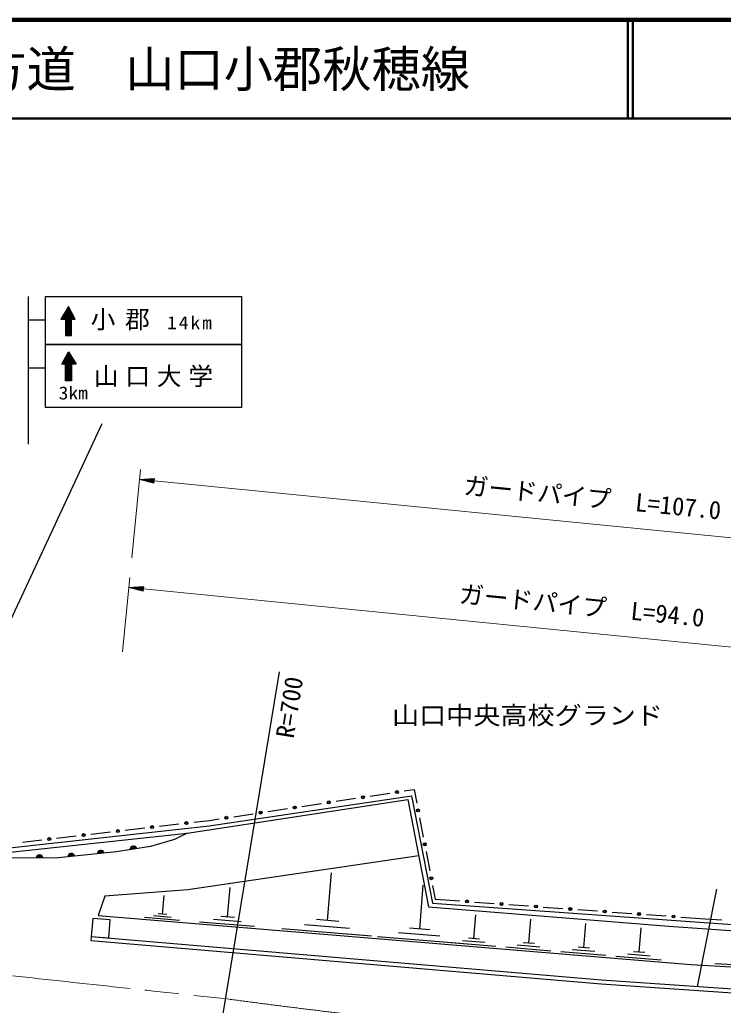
# Model space of a CAD drawing. Units: millimetres, scale not verified. Extents: x 40000 to 680000, y 20000 to 380000.
# Drawn here: x 236040 to 307436, y 280074 to 380000 of the extents above; entities that cross this region are included whole.
import ezdxf
from ezdxf.enums import TextEntityAlignment as Align

# ---------------------------------------------------------------- set-up
doc = ezdxf.new("R2010")
doc.units = ezdxf.units.MM
doc.header["$LTSCALE"] = 1000
doc.linetypes.add('CHAIN', pattern=[18.5, 12, -1.5, 3.5, -1.5])
for name, color, linetype, lineweight in [('M-BGD', 7, 'Continuous', 25), ('M-BMK', 2, 'CHAIN', 13), ('M-BMK-SRVR', 3, 'Continuous', 25), ('M-STR-HTXT', 7, 'Continuous', 13), ('M-STR-STRC', 7, 'Continuous', 25), ('M-STR-STRD', 7, 'Continuous', 25), ('M-TTL', 2, 'Continuous', 140), ('M-TTL-LINE', 7, 'Continuous', 50)]:
    doc.layers.add(name, color=color, linetype=linetype, lineweight=lineweight)
doc.layers.add('M-TTL-TXT', color=7, linetype='Continuous')
doc.styles.add('ＭＳ ゴシック', font='')
doc.styles.get('ＭＳ ゴシック').set_extended_font_data('MS Gothic')

msp = doc.modelspace()

# ---------------------------------------------------------------- linework, layer by layer
at = {"layer": 'M-BGD'}
for p, q in [((275067, 301803), (276060, 301952)), ((276060, 301952), (276328, 300566)), ((268145, 300759), (270123, 301057)), ((271606, 301281), (273584, 301579)), ((261224, 299716), (263201, 300014)), ((264685, 300237), (266662, 300536)), ((253694, 298635), (255287, 298821)), ((255287, 298821), (256280, 298970)), ((257763, 299194), (259740, 299492)), ((276613, 299093), (276993, 297130)), ((246741, 297824), (248727, 298056)), ((250217, 298230), (252204, 298461)), ((236311, 296609), (238298, 296840)), ((239788, 297014), (241774, 297245)), ((243264, 297419), (245251, 297651)), ((277278, 295657), (277657, 293693)), ((267280, 288665), (267680, 293519)), ((257143, 289029), (257389, 292012)), ((276628, 287795), (276996, 292254)), ((277942, 292221), (278210, 290834)), ((250533, 289301), (250689, 291197)), ((278210, 290834), (280691, 290654)), ((282187, 290545), (284182, 290399)), ((285678, 290290), (287672, 290145)), ((289168, 290036), (291163, 289891)), ((252272, 288680), (248716, 288973)), ((251402, 288991), (249624, 289137)), ((250977, 289264), (250088, 289338)), ((257842, 288972), (256444, 289087)), ((282135, 286830), (282335, 289258)), ((287702, 286374), (287903, 288811)), ((292659, 289782), (294654, 289637)), ((296150, 289528), (298145, 289383)), ((299641, 289274), (301635, 289129)), ((303131, 289020), (305612, 288839)), ((305612, 288839), (307277, 288741)), ((259878, 288054), (254286, 288514)), ((258510, 288541), (255715, 288772)), ((271731, 287077), (262629, 287827)), ((269505, 287871), (264955, 288246)), ((268418, 288571), (266142, 288759)), ((277673, 287709), (275583, 287881)), ((293287, 285916), (293489, 288363)), ((298890, 285457), (299092, 287913)), ((280716, 286336), (272356, 287025)), ((278672, 287066), (274492, 287410)), ((282704, 286783), (281566, 286877)), ((284362, 286036), (279809, 286411)), ((283248, 286433), (280972, 286621)), ((289937, 285576), (285367, 285953)), ((288820, 285975), (286535, 286163)), ((288274, 286327), (287131, 286421)), ((293860, 285869), (292714, 285963)), ((295531, 285115), (290943, 285493)), ((294409, 285516), (292115, 285705)), ((301142, 284653), (296536, 285032)), ((300016, 285055), (297713, 285245)), ((299465, 285409), (298314, 285504)), ((311143, 284010), (306560, 284269))]:
    msp.add_line(p, q, dxfattribs=at)
for points in [[(206268, 301292), (206589, 301951), (218893, 297327), (233436, 295862), (255281, 298258), (275806, 301323), (277933, 290414), (317410, 287609), (337118, 287093), (339275, 288977), (341024, 291225), (342159, 293643), (343680, 299467), (344316, 303373), (344293, 324386)], [(206801, 301084), (206972, 301428), (218809, 296978), (233771, 295457), (253024, 297510), (275427, 300927), (277533, 290045), (301920, 288087), (317299, 287023), (337317, 286542)], [(253024, 297510), (251739, 296867), (249300, 296180), (245864, 295648), (239656, 295005), (233449, 295027), (229724, 291413)], [(276533, 295210), (253106, 291778), (244682, 291135), (243994, 289162), (304135, 284206), (313546, 283673), (326615, 283301)]]:
    msp.add_lwpolyline(points, dxfattribs=at)
msp.add_lwpolyline([(243305, 287054), (245072, 286903), (245227, 288723), (243460, 288873)], close=True, dxfattribs=at)
for centre, radius in [((274326, 301691), 150), ((274326, 301691), 120), ((274326, 301691), 100), ((267404, 300647), 150), ((270865, 301169), 150), ((270865, 301169), 120), ((270865, 301169), 100), ((263943, 300126), 150), ((263943, 300126), 120), ((263943, 300126), 100), ((267404, 300647), 120), ((267404, 300647), 100), ((276470, 299830), 150), ((276470, 299830), 120), ((276470, 299830), 100), ((257021, 299082), 150), ((257021, 299082), 120), ((257021, 299082), 100), ((260482, 299604), 150), ((260482, 299604), 120), ((260482, 299604), 100), ((245996, 297738), 150), ((245996, 297738), 120), ((245996, 297738), 100), ((249472, 298143), 150), ((249472, 298143), 120), ((249472, 298143), 100), ((252949, 298548), 150), ((252949, 298548), 120), ((252949, 298548), 100), ((239043, 296927), 150), ((239043, 296927), 120), ((239043, 296927), 100), ((242519, 297332), 150), ((242519, 297332), 120), ((242519, 297332), 100), ((277135, 296393), 150), ((277135, 296393), 120), ((277135, 296393), 100), ((277800, 292957), 150), ((277800, 292957), 120), ((277800, 292957), 100), ((281439, 290599), 150), ((281439, 290599), 120), ((281439, 290599), 100), ((284930, 290345), 150), ((284930, 290345), 120), ((284930, 290345), 100), ((288420, 290091), 150), ((288420, 290091), 120), ((288420, 290091), 100), ((291911, 289837), 150), ((291911, 289837), 120), ((291911, 289837), 100), ((295402, 289582), 150), ((295402, 289582), 120), ((295402, 289582), 100), ((298893, 289328), 150), ((298893, 289328), 120), ((298893, 289328), 100), ((302383, 289074), 150), ((302383, 289074), 120), ((302383, 289074), 100)]:
    msp.add_circle(centre, radius, dxfattribs=at)
for centre, radius, start, end in [((247590, 295860), 354, 17.59912, 180.0043), ((247590, 295860), 283, 19.82316, 177.78026), ((247590, 295860), 212, 23.56948, 174.03393), ((247590, 295860), 142, 31.28121, 166.3222), ((247590, 295860), 100, 41.59888, 156.00454), ((238052, 294956), 354, 8.59278, 170.99796), ((238052, 294956), 283, 10.81682, 168.77392), ((238052, 294956), 212, 14.56315, 165.0276), ((238052, 294956), 142, 22.27488, 157.31587), ((238052, 294956), 100, 32.59254, 146.9982), ((241273, 295118), 354, 14.71053, 177.11571), ((241273, 295118), 283, 16.93457, 174.89167), ((241273, 295118), 212, 20.6809, 171.14535), ((241273, 295118), 142, 28.39263, 163.43362), ((241273, 295118), 100, 38.71029, 153.11595), ((244258, 295427), 354, 14.71053, 177.11571), ((244258, 295427), 283, 16.93457, 174.89167), ((244258, 295427), 212, 20.6809, 171.14535), ((244258, 295427), 142, 28.39263, 163.43362), ((244258, 295427), 100, 38.71029, 153.11595)]:
    msp.add_arc(centre, radius, start, end, dxfattribs=at)
at = {"layer": 'M-BMK'}
for centre, radius, start, end in [((1659378, 13416773), 13210689, 263.81165, 263.90678), ((350540, 974062), 699612, 262.32558, 268.55452)]:
    msp.add_arc(centre, radius, start, end, dxfattribs=at)
at = {"layer": 'M-BMK-SRVR'}
msp.add_line((251405, 247360), (262392, 313885), dxfattribs=at)
at = {"layer": 'M-STR-HTXT'}
for p, q in [((247404, 325433), (248290, 334389)), ((248192, 333394), (249709, 333495)), ((248192, 333394), (249660, 332998)), ((248192, 333394), (249684, 333247)), ((249679, 333197), (248485, 333315)), ((249689, 333296), (248495, 333414)), ((248779, 333236), (249675, 333147)), ((248799, 333435), (249694, 333346)), ((249670, 333097), (249073, 333156)), ((249699, 333396), (249102, 333455)), ((249366, 333077), (249665, 333048)), ((249406, 333475), (249704, 333446)), ((249660, 332998), (249709, 333495)), ((249684, 333247), (319577, 326334)), ((246462, 315906), (247207, 323443)), ((247109, 322448), (248626, 322549)), ((247109, 322448), (248577, 322051)), ((247109, 322448), (248602, 322300)), ((248597, 322250), (247403, 322368)), ((248607, 322350), (247412, 322468)), ((247696, 322289), (248592, 322201)), ((247716, 322488), (248612, 322400)), ((248587, 322151), (247990, 322210)), ((248617, 322449), (248019, 322508)), ((248284, 322131), (248582, 322101)), ((248323, 322529), (248621, 322499)), ((248577, 322051), (248626, 322549)), ((248602, 322300), (337036, 313554))]:
    msp.add_line(p, q, dxfattribs=at)
at = {"layer": 'M-STR-STRC'}
for p, q in [((236923, 336953), (236923, 351925)), ((241072, 350748), (240619, 350292)), ((241022, 350840), (240822, 350639)), ((241222, 350474), (240909, 350786)), ((241052, 350784), (240961, 350875)), ((241172, 350565), (240245, 349633)), ((240509, 349633), (240333, 349807)), ((241222, 350474), (240386, 349633)), ((240651, 349632), (240386, 349896)), ((241122, 350657), (240415, 349946)), ((241310, 349117), (240438, 349985)), ((241310, 349259), (240490, 350074)), ((241272, 350382), (240526, 349633)), ((241309, 349400), (240543, 350163)), ((241309, 349541), (240595, 350252)), ((241359, 349633), (240647, 350341)), ((241323, 350291), (240667, 349632)), ((241373, 350199), (240694, 349518)), ((241423, 350108), (240694, 349376)), ((241473, 350017), (240694, 349234)), ((241523, 349925), (240694, 349092)), ((241501, 349633), (240700, 350430)), ((241643, 349633), (240752, 350519)), ((241561, 349854), (240804, 350608)), ((241392, 350164), (240857, 350697)), ((241573, 349834), (241373, 349633)), ((236923, 349555), (238651, 349555)), ((240366, 349633), (240281, 349718)), ((241310, 348976), (240694, 349589)), ((241309, 349568), (240694, 348951)), ((241311, 348834), (240694, 349448)), ((241309, 349427), (240694, 348809)), ((241311, 348693), (240694, 349307)), ((241310, 349286), (240694, 348667)), ((241311, 348551), (240694, 349166)), ((241310, 349144), (240694, 348525)), ((241312, 348410), (240694, 349025)), ((241310, 349003), (240694, 348384)), ((241312, 348269), (240694, 348884)), ((241311, 348861), (240694, 348242)), ((241623, 349742), (241514, 349633)), ((241673, 349651), (241655, 349632)), ((241312, 348127), (240694, 348743)), ((241311, 348720), (240694, 348100)), ((241313, 347986), (240694, 348602)), ((241184, 347973), (240694, 348460)), ((241042, 347973), (240694, 348319)), ((240901, 347972), (240694, 348178)), ((240759, 347972), (240694, 348037)), ((241311, 348578), (240708, 347972)), ((241312, 348437), (240849, 347972)), ((241312, 348296), (240990, 347973)), ((241312, 348154), (241132, 347973)), ((241313, 348013), (241273, 347973)), ((240343, 345060), (241234, 345946)), ((240425, 345282), (241182, 346035)), ((240485, 345060), (241286, 345857)), ((240594, 345592), (241129, 346124)), ((240627, 345060), (241339, 345768)), ((240713, 345810), (241460, 345060)), ((240764, 345902), (241077, 346213)), ((240764, 345901), (241600, 345060)), ((240814, 345993), (241741, 345061)), ((240864, 346084), (241571, 345373)), ((240914, 346175), (241367, 345720)), ((240934, 346212), (241025, 346302)), ((240964, 346267), (241164, 346066)), ((240313, 345078), (240331, 345060)), ((240363, 345169), (240472, 345060)), ((240413, 345261), (240613, 345060)), ((240463, 345352), (241292, 344520)), ((240513, 345444), (241292, 344661)), ((240563, 345535), (241292, 344803)), ((240613, 345627), (241292, 344945)), ((240663, 345718), (241319, 345059)), ((240675, 344262), (241292, 344875)), ((240676, 344686), (241496, 345501)), ((240676, 344544), (241548, 345412)), ((240676, 344403), (241292, 345017)), ((240677, 344969), (241391, 345679)), ((240677, 344827), (241443, 345590)), ((240677, 344996), (241292, 344378)), ((240677, 344854), (241292, 344236)), ((241335, 345059), (241600, 345323)), ((241477, 345060), (241653, 345234)), ((241620, 345060), (241705, 345145)), ((236923, 344695), (238651, 344695)), ((240673, 343413), (241292, 344029)), ((240674, 343837), (241292, 344452)), ((240674, 343696), (241292, 344311)), ((240674, 343554), (241292, 344170)), ((240674, 343864), (241137, 343400)), ((240675, 344120), (241292, 344734)), ((240675, 343979), (241292, 344593)), ((240675, 344289), (241292, 343669)), ((240675, 344147), (241292, 343527)), ((240675, 344006), (241278, 343400)), ((240676, 344713), (241292, 344094)), ((240676, 344571), (241292, 343953)), ((240676, 344430), (241292, 343811)), ((240802, 343400), (241292, 343888)), ((240673, 343440), (240713, 343400)), ((240674, 343743), (241292, 343743)), ((240674, 343723), (240996, 343400)), ((240674, 343582), (240854, 343400)), ((240944, 343400), (241292, 343747)), ((241085, 343400), (241292, 343606)), ((241227, 343400), (241292, 343465)), ((221608, 290119), (244399, 339067)), ((304822, 281987), (306769, 291834))]:
    msp.add_line(p, q, dxfattribs=at)
for points in [[(258553, 351925), (258553, 347065), (238651, 347065), (238651, 351925)], [(241309, 349633), (241683, 349632), (240983, 350912), (240231, 349633), (240694, 349632), (240694, 347972), (241313, 347973)], [(258553, 347065), (258553, 340688), (238651, 340688), (238651, 347065)], [(240677, 345060), (240303, 345060), (241003, 346339), (241755, 345061), (241292, 345059), (241292, 343400), (240673, 343400)]]:
    msp.add_lwpolyline(points, close=True, dxfattribs=at)
at = {"layer": 'M-STR-STRD'}
msp.add_line((243305, 287054), (243271, 286655), dxfattribs=at)
for points in [[(243305, 287054), (295066, 282646), (312846, 281446), (326857, 280828), (330434, 281104), (334460, 281658), (337238, 282173)], [(243271, 286655), (295036, 282247), (312823, 281047), (326863, 280427), (330477, 280706), (334523, 281264), (337311, 281780)]]:
    msp.add_lwpolyline(points, dxfattribs=at)
at = {"layer": 'M-TTL'}
msp.add_line((680000, 380000), (40000, 380000), dxfattribs=at)
at = {"layer": 'M-TTL-LINE'}
for p, q in [((297750, 380000), (297750, 370000)), ((298250, 380000), (298250, 370000)), ((40000, 370000), (680000, 370000))]:
    msp.add_line(p, q, dxfattribs=at)

# ---------------------------------------------------------------- texts
at = {"layer": 'M-BGD', "style": 'ＭＳ ゴシック', "width": 1.1}
msp.add_text('山口中央高校グランド', height=1833, dxfattribs=at).set_placement((287565, 307996), align=Align.BOTTOM_CENTER)
at = {"layer": 'M-BMK-SRVR', "style": 'ＭＳ ゴシック'}
msp.add_text('R=700', height=1833, rotation=80.972, dxfattribs=at).set_placement((262922, 307206), align=Align.MIDDLE_LEFT)
at = {"layer": 'M-STR-HTXT', "style": 'ＭＳ ゴシック'}
for s, p in [('ガードパイプ  L=107.0', (294019, 330068)), ('ガードパイプ  L=94.0', (292937, 319121))]:
    msp.add_text(s, height=1833, rotation=354.352, dxfattribs=at).set_placement(p, align=Align.BOTTOM_CENTER)
at = {"layer": 'M-STR-STRC', "style": 'ＭＳ ゴシック', "width": 1.1}
msp.add_text('3km', height=1320, dxfattribs=at).set_placement((241475, 341103), align=Align.BOTTOM_CENTER)
at = {"layer": 'M-STR-STRC', "attachment_point": 8, "style": 'ＭＳ ゴシック'}
for s, insert, char_height in [('\\T1.4;小郡', (246745, 348502), 1833), ('\\T1.2;\\W1.1;14km', (253365, 348624), 1320), ('\\T1.28;山口大学', (249954, 342744), 1833)]:
    msp.add_mtext(s, dxfattribs=dict(at, insert=insert, char_height=char_height))
at = {"layer": 'M-TTL-TXT', "style": 'ＭＳ ゴシック'}
msp.add_text('主要地方道\u3000山口小郡秋穂線', height=3666, dxfattribs=at).set_placement((216734, 375000), align=Align.MIDDLE_LEFT)

doc.saveas('drawing.dxf')
